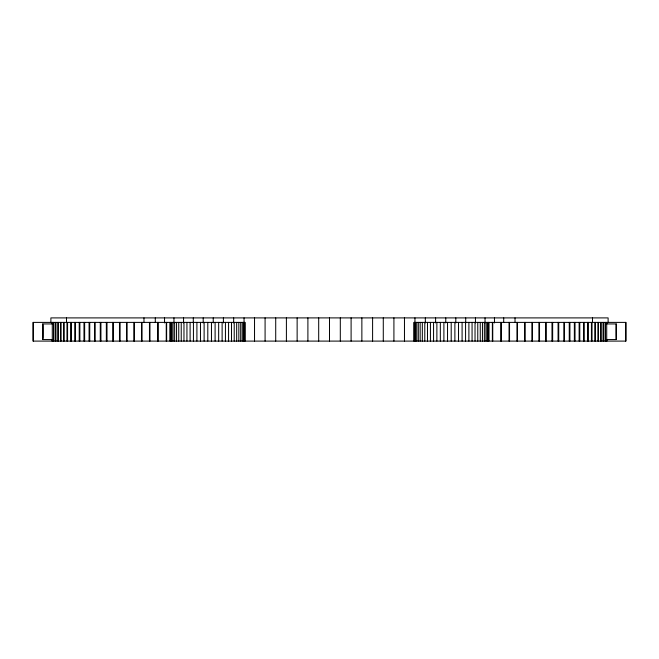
<?xml version="1.0" encoding="UTF-8"?>
<svg xmlns="http://www.w3.org/2000/svg" width="659" height="659" viewBox="0 0 659 659"><rect width="100%" height="100%" fill="white"/><g stroke="black" fill="none" stroke-linecap="round" stroke-linejoin="round"><path stroke-width="0.99" d="M33.329 341.098L33.329 322.391M625.671 322.391L625.671 341.098M52.176 341.131A13.682 1.161 90 0 0 52.283 339.583L42.777 339.55L42.777 323.94L52.283 323.94A13.682 1.161 90 0 0 52.176 322.391M606.824 341.098A13.682 1.161 -90 0 1 606.717 339.55L616.223 339.55L616.223 323.94L606.717 323.94A13.682 1.161 90 0 1 606.824 322.391M608.117 322.391L608.117 317.902L50.883 317.902L50.883 322.391M606.717 322.391L606.717 341.098M605.473 322.391L605.473 341.098M605.102 322.391L605.102 341.098M603.487 322.391L603.487 341.098M603.059 322.391L603.059 341.098M601.148 322.391L601.148 341.098M600.67 322.391L600.67 341.098M598.454 322.391L598.454 341.098M597.935 322.391L597.935 341.098M595.415 322.391L595.415 341.098M594.855 322.391L594.855 341.098M592.499 317.902L592.499 322.391M592.021 322.391L592.021 341.098M591.428 322.391L591.428 341.098M588.281 322.391L588.281 341.098M587.663 322.391L587.663 341.098M584.204 322.391L584.204 341.098M583.561 322.391L583.561 341.098M579.78 322.391L579.78 341.098M579.129 322.391L579.129 341.098M575.019 322.391L575.019 341.098M574.351 322.391L574.351 341.098M569.92 322.391L569.92 341.098M569.252 322.391L569.252 341.098M564.491 322.391L564.491 341.098M563.824 322.391L563.824 341.098M558.733 322.391L558.733 341.098M558.074 322.391L558.074 341.098M552.654 322.391L552.654 341.098M551.995 322.391L551.995 341.098M546.245 322.391L546.245 341.098M545.611 322.391L545.611 341.098M539.523 322.391L539.523 341.098M538.905 322.391L538.905 341.098M532.488 322.391L532.488 341.098M531.895 322.391L531.895 341.098M525.141 322.391L525.141 341.098M524.58 322.391L524.58 341.098M517.488 322.391L517.488 341.098M516.961 322.391L516.961 341.098M515.025 317.902L515.025 322.391M509.539 322.391L509.539 341.098M509.053 322.391L509.053 341.098M503.707 317.902L503.707 322.391M501.293 322.391L501.293 341.098M500.848 322.391L500.848 341.098M494.464 317.902L494.464 322.943M492.751 322.391L492.751 341.098M492.364 322.391L492.364 341.098M488.854 322.391L488.854 341.098M488.681 322.391L488.657 341.098M488.105 322.391L488.105 341.098M487.199 322.391L487.199 341.098M485.947 322.391L485.947 341.098M485.04 317.902L485.04 322.943M484.357 322.391L484.357 341.098M482.454 322.391L482.454 341.098M480.254 322.391L480.254 341.098M477.767 322.391L477.767 341.098M475.452 317.902L475.452 322.943M475.032 322.391L475.032 341.098M472.066 322.391L472.066 341.098M468.895 322.391L468.895 341.098M465.707 317.902L465.707 322.943M465.567 322.391L465.567 341.098M462.091 322.391L462.091 341.098M458.524 322.391L458.524 341.098M455.806 317.902L455.806 322.943M454.883 322.391L454.883 341.098M451.201 322.391L451.201 341.098M447.535 322.391L447.535 341.098M445.772 317.902L445.772 322.943M443.894 322.391L443.894 341.098M440.336 322.391L440.336 341.098M436.876 322.391L436.876 341.098M435.607 317.902L435.607 322.943M433.564 322.391L433.564 341.098M430.426 322.391L430.426 341.098M427.485 322.391L427.485 341.098M425.335 317.902L425.335 322.943M424.783 322.391L424.783 341.098M422.328 322.391L422.328 341.098M420.162 322.391L420.162 341.098M418.3 322.391L418.3 341.098M416.752 322.391L416.752 341.098M415.549 322.391L415.549 341.098M414.948 317.902L414.948 322.943M414.684 322.391L414.684 341.098M414.182 322.391L414.182 341.098M414.033 341.098L414.033 322.391L625.992 322.391L625.992 341.098L33.008 341.098L33.008 322.391L244.967 322.391L244.967 341.098M404.469 317.902L404.469 341.098M393.917 317.902L393.917 341.098M383.283 317.902L383.283 341.098M372.599 317.902L372.599 341.098M361.865 317.902L361.865 341.098M351.099 317.902L351.099 341.098M340.308 317.902L340.308 341.098M329.5 317.902L329.5 341.098M318.692 317.902L318.692 341.098M307.901 317.902L307.901 341.098M297.135 317.902L297.135 341.098M286.401 317.902L286.401 341.098M275.717 317.902L275.717 341.098M265.083 317.902L265.083 341.098M254.531 317.902L254.531 341.098M244.818 322.391L244.818 341.098M244.316 322.391L244.316 341.098M244.052 317.902L244.052 322.943M243.451 322.391L243.451 341.098M242.248 322.391L242.248 341.098M240.7 322.391L240.7 341.098M238.838 322.391L238.838 341.098M236.672 322.391L236.672 341.098M234.217 322.391L234.217 341.098M233.665 317.902L233.665 322.943M231.515 322.391L231.515 341.098M228.574 322.391L228.574 341.098M225.436 322.391L225.436 341.098M223.393 317.902L223.393 322.943M222.124 322.391L222.124 341.098M218.664 322.391L218.664 341.098M215.106 322.391L215.106 341.098M213.228 317.902L213.228 322.943M211.465 322.391L211.465 341.098M207.799 322.391L207.799 341.098M204.117 322.391L204.117 341.098M203.194 317.902L203.194 322.943M200.476 322.391L200.476 341.098M196.909 322.391L196.909 341.098M193.433 322.391L193.433 341.098M193.293 317.902L193.293 322.943M190.105 322.391L190.105 341.098M186.934 322.391L186.934 341.098M183.968 322.391L183.968 341.098M183.548 317.902L183.548 322.943M181.233 322.391L181.233 341.098M178.746 322.391L178.746 341.098M176.546 322.391L176.546 341.098M174.643 322.391L174.643 341.098M173.96 317.902L173.96 322.943M173.053 322.391L173.053 341.098M171.801 322.391L171.801 341.098M170.895 322.391L170.895 341.098M170.146 322.391L170.146 341.098M166.636 322.391L166.636 341.098M166.249 322.391L166.249 341.098M164.536 317.902L164.536 322.943M158.152 322.391L158.152 341.098M157.707 322.391L157.707 341.098M155.293 317.902L155.293 322.391M149.947 322.391L149.947 341.098M149.461 322.391L149.461 341.098M143.975 317.902L143.975 322.391M142.039 322.391L142.039 341.098M141.512 322.391L141.512 341.098M134.42 322.391L134.42 341.098M133.859 322.391L133.859 341.098M127.105 322.391L127.105 341.098M126.512 322.391L126.512 341.098M120.095 322.391L120.095 341.098M119.477 322.391L119.477 341.098M113.389 322.391L113.389 341.098M112.755 322.391L112.755 341.098M107.005 322.391L107.005 341.098M106.346 322.391L106.346 341.098M100.926 322.391L100.926 341.098M100.267 322.391L100.267 341.098M95.176 322.391L95.176 341.098M94.509 322.391L94.509 341.098M89.748 322.391L89.748 341.098M89.08 322.391L89.08 341.098M84.649 322.391L84.649 341.098M83.981 322.391L83.981 341.098M79.871 322.391L79.871 341.098M79.22 322.391L79.22 341.098M75.439 322.391L75.439 341.098M74.796 322.391L74.796 341.098M71.337 322.391L71.337 341.098M70.719 322.391L70.719 341.098M67.572 322.391L67.572 341.098M66.979 322.391L66.979 341.098M66.501 317.902L66.501 322.391M64.145 322.391L64.145 341.098M63.585 322.391L63.585 341.098M61.065 322.391L61.065 341.098M60.546 322.391L60.546 341.098M58.33 322.391L58.33 341.098M57.852 322.391L57.852 341.098M55.941 322.391L55.941 341.098M55.513 322.391L55.513 341.098M53.898 322.391L53.898 341.098M53.527 322.391L53.527 341.098M52.283 322.391L52.283 341.098M42.777 323.94A13.674 0.445 90 0 1 42.802 325.249L42.802 338.24A13.674 0.445 90 0 1 42.777 339.558M42.802 325.249A13.674 0.47 -90 0 1 42.802 338.24M616.223 339.55A13.674 0.445 90 0 1 616.198 338.24A13.674 0.47 -90 0 1 616.198 325.249A13.674 0.445 90 0 1 616.223 323.931M170.343 341.098L170.343 322.391L170.319 341.098"/></g></svg>
